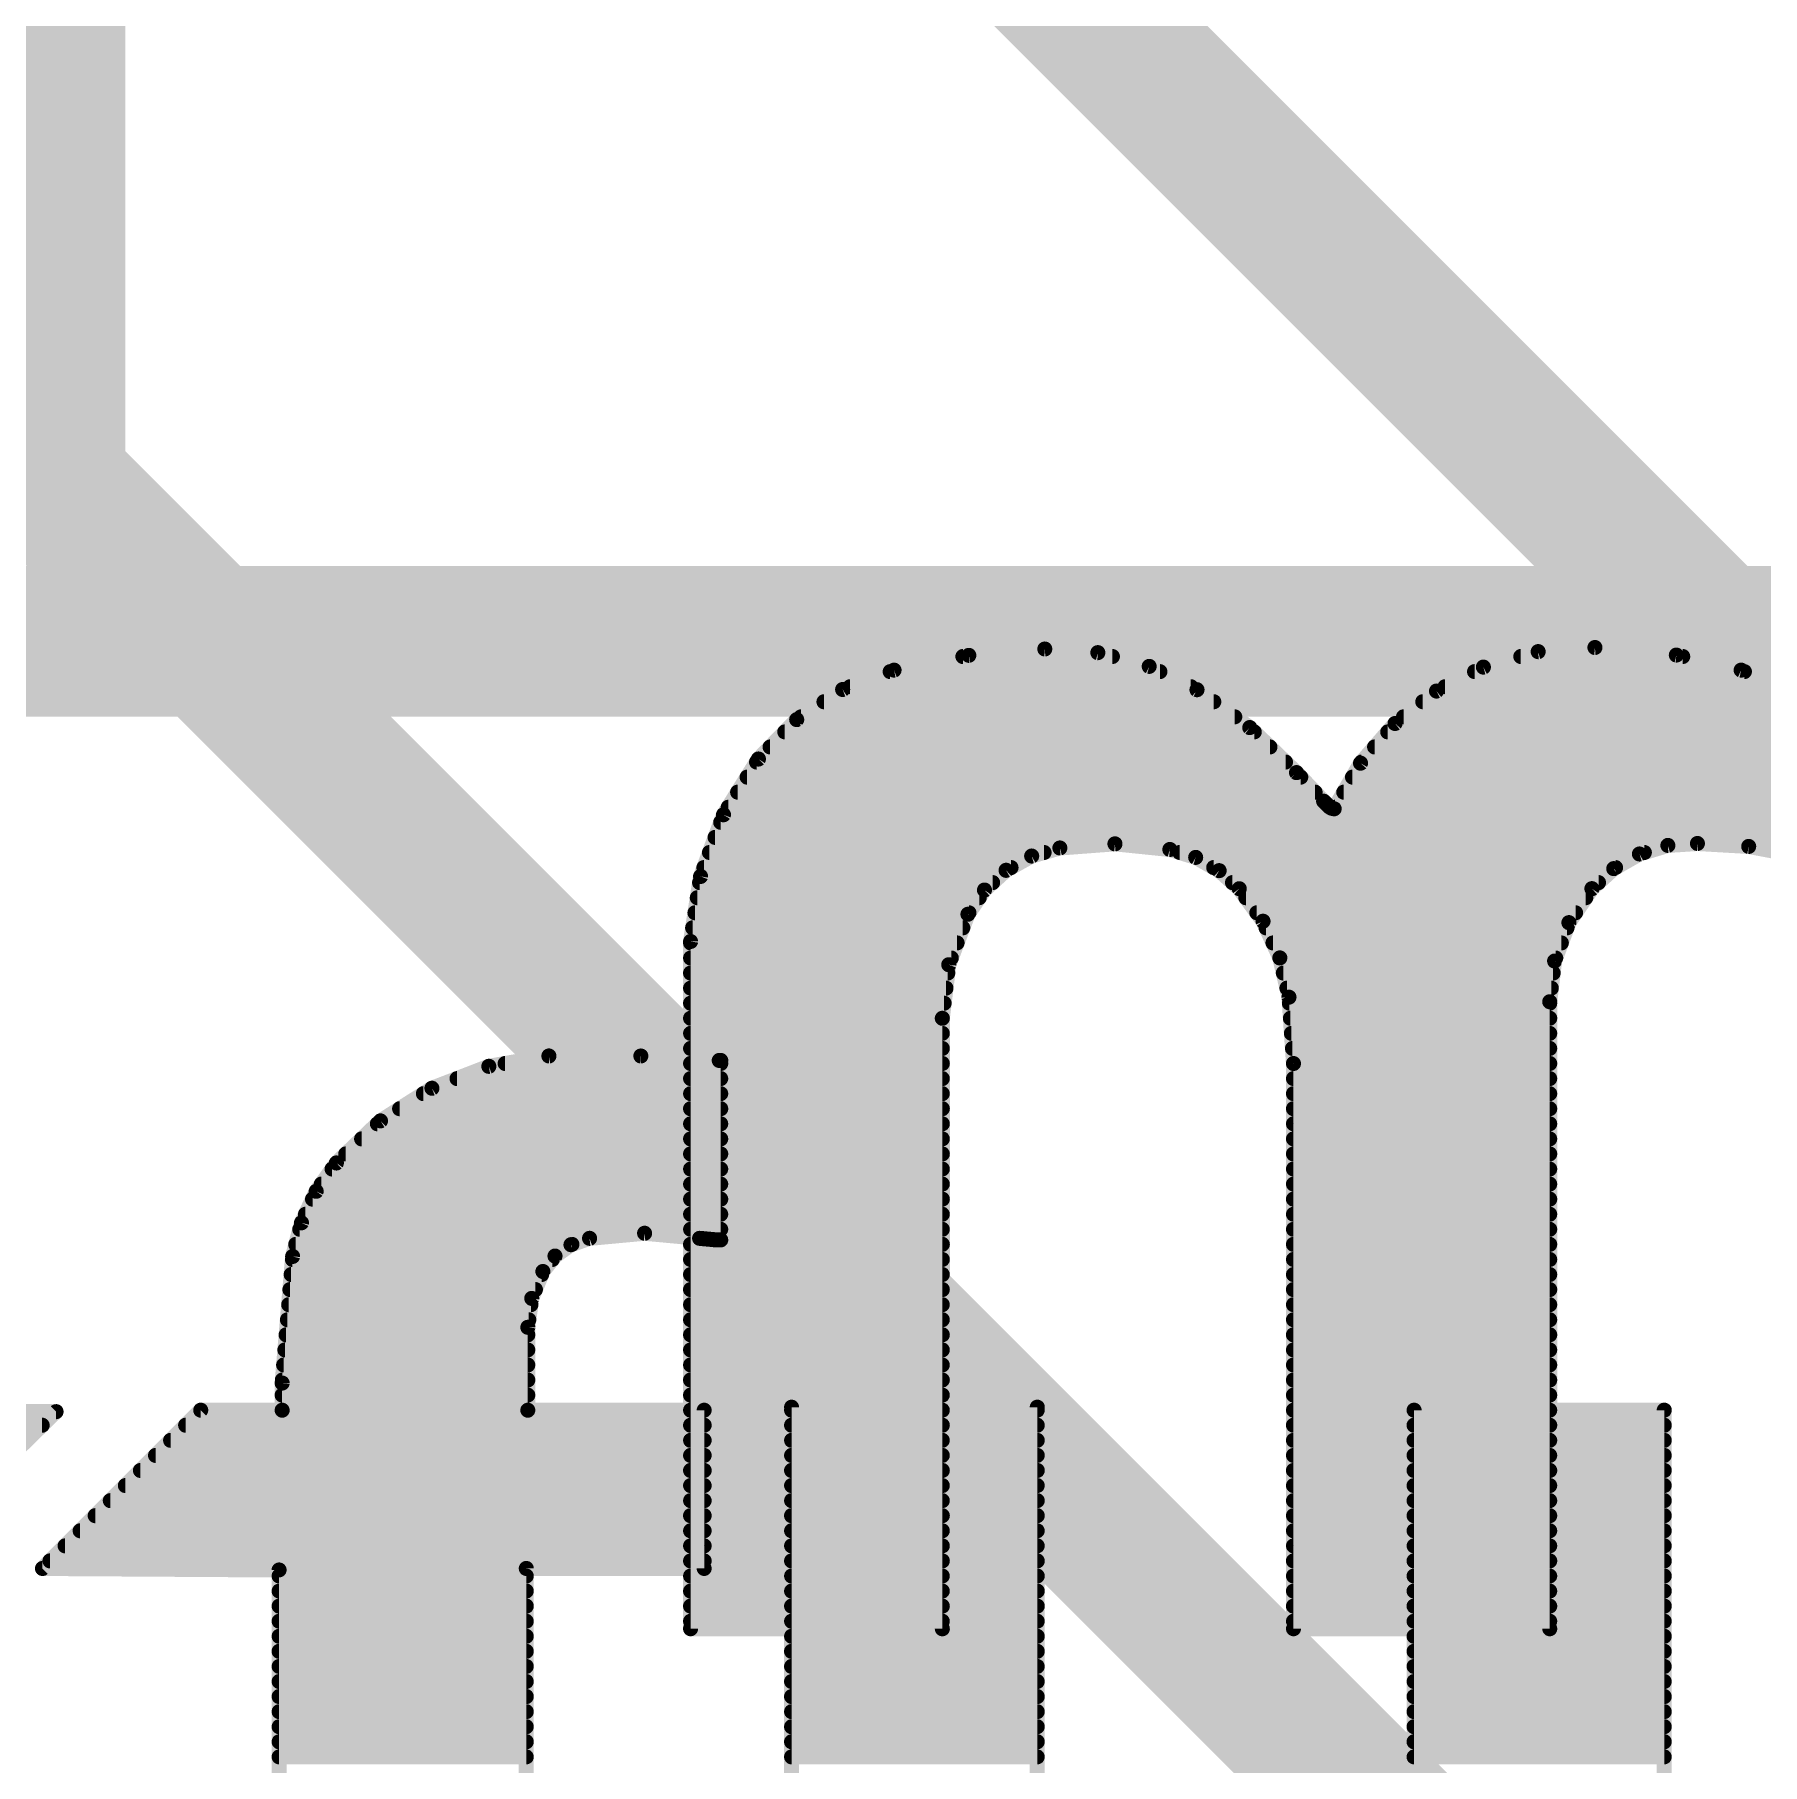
# Model space of a CAD drawing. Extents: x -5.1 to 50.9, y -12.7 to 61.1.
# Drawn here: x 13.69 to 16.602, y 33.668 to 36.583 of the extents above; entities that cross this region are included whole.
import ezdxf

# ---------------------------------------------------------------- set-up
doc = ezdxf.new("R2010")
doc.units = 0
for name, color, linetype in [('1', 12, 'CONTINUOUS'), ('16', 132, 'CONTINUOUS'), ('21', 53, 'CONTINUOUS'), ('22', 53, 'CONTINUOUS')]:
    doc.layers.add(name, color=color, linetype=linetype)

msp = doc.modelspace()

# ---------------------------------------------------------------- linework, layer by layer
at = {"layer": '1', "const_width": 0.254}
msp.add_lwpolyline([(7.588, 35.56), (29.21, 35.56)], dxfattribs=at)
at = {"layer": '16', "const_width": 0.254}
for points in [[(13.716, 35.828), (13.716, 43.815)], [(14.224, 37.86), (22.86, 29.224)], [(20.32, 29.224), (13.716, 35.828)]]:
    msp.add_lwpolyline(points, dxfattribs=at)
at = {"layer": '16', "const_width": 0.127}
for points in [[(13.7609, 35.8729, 1), (13.6711, 35.7831)], [(13.6525, 35.828, 1), (13.7795, 35.828)]]:
    msp.add_lwpolyline(points, format="xyb", dxfattribs=at)
at = {"layer": '21', "const_width": 0.0254}
for points in [[(14.4555, 34.8441), (14.5567, 34.8615)], [(14.5567, 34.8615), (14.7117, 34.8615)], [(14.7117, 34.8615), (14.8438, 34.8539)], [(14.8438, 34.8539), (14.8463, 34.8539)], [(14.8463, 34.8539), (14.8463, 34.5516)], [(14.3596, 34.8071), (14.4555, 34.8441)], [(14.4019, 34.8234), (14.8463, 34.8234)], [(14.483, 34.8488), (14.8463, 34.8488)], [(14.2729, 34.7521), (14.3596, 34.8071)], [(14.3452, 34.798), (14.8463, 34.798)], [(14.3052, 34.7726), (14.8463, 34.7726)], [(14.1986, 34.6812), (14.2729, 34.7521)], [(14.2677, 34.7472), (14.8463, 34.7472)], [(14.2411, 34.7218), (14.8463, 34.7218)], [(14.1646, 34.6335), (14.1986, 34.6812)], [(14.2145, 34.6964), (14.8463, 34.6964)], [(14.1913, 34.671), (14.8463, 34.671)], [(14.1397, 34.5804), (14.1646, 34.6335)], [(14.1584, 34.6202), (14.8463, 34.6202)], [(14.1732, 34.6456), (14.8463, 34.6456)], [(14.1465, 34.5948), (14.8463, 34.5948)], [(14.1249, 34.5237), (14.1397, 34.5804)], [(14.1369, 34.5694), (14.8463, 34.5694)], [(14.718, 34.5628), (14.6253, 34.5542)], [(14.8107, 34.5542), (14.718, 34.5628)], [(14.1302, 34.544), (14.5955, 34.544)], [(14.594, 34.5435), (14.567, 34.5243)], [(14.6253, 34.5542), (14.594, 34.5435)], [(14.8387, 34.5516), (14.8107, 34.5542)], [(14.8463, 34.5516), (14.8387, 34.5516)], [(14.1072, 34.3103), (14.1249, 34.5237)], [(14.1245, 34.5186), (14.5625, 34.5186)], [(14.567, 34.5243), (14.5466, 34.4983)], [(14.1224, 34.4932), (14.5445, 34.4932)], [(14.5466, 34.4983), (14.5278, 34.4529)], [(14.1182, 34.4424), (14.5264, 34.4424)], [(14.1203, 34.4678), (14.534, 34.4678)], [(14.5278, 34.4529), (14.5212, 34.4043)], [(14.1161, 34.417), (14.5229, 34.417)], [(14.1139, 34.3916), (14.5212, 34.3916)], [(14.5212, 34.4043), (14.5212, 34.2646)], [(14.1118, 34.3662), (14.5212, 34.3662)], [(14.1097, 34.3408), (14.5212, 34.3408)], [(14.1072, 34.2646), (14.1072, 34.3103)], [(14.1076, 34.3154), (14.5212, 34.3154)], [(14.1072, 34.29), (14.5212, 34.29)], [(14.9657, 34.2697), (14.9657, 33.1902)], [(15.3797, 34.2697), (14.9657, 34.2697)], [(15.3797, 33.2689), (15.3797, 34.2697)], [(13.7262, 34.2621), (13.1496, 33.6982)], [(13.2359, 34.2392), (13.7028, 34.2392)], [(13.2588, 34.2621), (13.7262, 34.2621)], [(13.7033, 33.9979), (13.97, 34.2646)], [(13.9446, 34.2392), (14.8184, 34.2392)], [(13.97, 34.2646), (14.1072, 34.2646)], [(14.1072, 34.2646), (14.5212, 34.2646)], [(14.5212, 34.2646), (14.8184, 34.2646)], [(14.8184, 34.2646), (14.8184, 33.9979)], [(14.9657, 34.2646), (15.3797, 34.2646)], [(14.9657, 34.2392), (15.3797, 34.2392)], [(16.4363, 34.2646), (16.0147, 34.2646)], [(16.0147, 34.2646), (16.0147, 33.434)], [(16.0147, 34.2392), (16.4363, 34.2392)], [(16.4363, 32.7025), (16.4363, 34.2646)], [(13.9192, 34.2138), (14.8184, 34.2138)], [(14.9657, 34.2138), (15.3797, 34.2138)], [(16.0147, 34.2138), (16.4363, 34.2138)], [(13.8938, 34.1884), (14.8184, 34.1884)], [(14.9657, 34.1884), (15.3797, 34.1884)], [(16.0147, 34.1884), (16.4363, 34.1884)], [(13.8684, 34.163), (14.8184, 34.163)], [(14.9657, 34.163), (15.3797, 34.163)], [(16.0147, 34.163), (16.4363, 34.163)], [(13.843, 34.1376), (14.8184, 34.1376)], [(14.9657, 34.1376), (15.3797, 34.1376)], [(16.0147, 34.1376), (16.4363, 34.1376)], [(13.8176, 34.1122), (14.8184, 34.1122)], [(14.9657, 34.1122), (15.3797, 34.1122)], [(16.0147, 34.1122), (16.4363, 34.1122)], [(13.7922, 34.0868), (14.8184, 34.0868)], [(14.9657, 34.0868), (15.3797, 34.0868)], [(16.0147, 34.0868), (16.4363, 34.0868)], [(13.7414, 34.036), (14.8184, 34.036)], [(13.7668, 34.0614), (14.8184, 34.0614)], [(14.9657, 34.0614), (15.3797, 34.0614)], [(14.9657, 34.036), (15.3797, 34.036)], [(16.0147, 34.0614), (16.4363, 34.0614)], [(16.0147, 34.036), (16.4363, 34.036)], [(13.716, 34.0106), (14.8184, 34.0106)], [(14.9657, 34.0106), (15.3797, 34.0106)], [(16.0147, 34.0106), (16.4363, 34.0106)], [(14.1021, 33.9954), (13.7033, 33.9979)], [(14.1021, 32.6949), (14.1021, 33.9954)], [(14.1021, 33.9852), (14.5186, 33.9852)], [(14.8184, 33.9979), (14.5186, 33.9979)], [(14.5186, 33.9979), (14.5186, 32.6949)], [(14.9657, 33.9852), (15.3797, 33.9852)], [(16.0147, 33.9852), (16.4363, 33.9852)], [(14.1021, 33.9598), (14.5186, 33.9598)], [(14.9657, 33.9598), (15.3797, 33.9598)], [(16.0147, 33.9598), (16.4363, 33.9598)], [(14.1021, 33.9344), (14.5186, 33.9344)], [(14.9657, 33.9344), (15.3797, 33.9344)], [(16.0147, 33.9344), (16.4363, 33.9344)], [(14.1021, 33.909), (14.5186, 33.909)], [(14.9657, 33.909), (15.3797, 33.909)], [(16.0147, 33.909), (16.4363, 33.909)], [(14.1021, 33.8836), (14.5186, 33.8836)], [(14.9657, 33.8836), (15.3797, 33.8836)], [(16.0147, 33.8836), (16.4363, 33.8836)], [(14.1021, 33.8582), (14.5186, 33.8582)], [(14.1021, 33.8328), (14.5186, 33.8328)], [(14.9657, 33.8582), (15.3797, 33.8582)], [(14.9657, 33.8328), (15.3797, 33.8328)], [(16.0147, 33.8582), (16.4363, 33.8582)], [(16.0147, 33.8328), (16.4363, 33.8328)], [(14.1021, 33.8074), (14.5186, 33.8074)], [(14.9657, 33.8074), (15.3797, 33.8074)], [(16.0147, 33.8074), (16.4363, 33.8074)], [(14.1021, 33.782), (14.5186, 33.782)], [(14.9657, 33.782), (15.3797, 33.782)], [(16.0147, 33.782), (16.4363, 33.782)], [(14.1021, 33.7566), (14.5186, 33.7566)], [(14.9657, 33.7566), (15.3797, 33.7566)], [(16.0147, 33.7566), (16.4363, 33.7566)], [(14.1021, 33.7312), (14.5186, 33.7312)], [(14.9657, 33.7312), (15.3797, 33.7312)], [(16.0147, 33.7312), (16.4363, 33.7312)], [(14.1021, 33.7058), (14.5186, 33.7058)], [(14.9657, 33.7058), (15.3797, 33.7058)], [(16.0147, 33.7058), (16.4363, 33.7058)], [(14.1021, 33.6804), (14.5186, 33.6804)], [(14.9657, 33.6804), (15.3797, 33.6804)], [(16.0147, 33.6804), (16.4363, 33.6804)]]:
    msp.add_lwpolyline(points, dxfattribs=at)
at = {"layer": '21', "const_width": 0.0127}
for points in [[(14.5567, 34.8678, 1), (14.5567, 34.8552)], [(14.5578, 34.8552, 1), (14.5556, 34.8678)], [(14.7121, 34.8678, 1), (14.7113, 34.8552)], [(14.7117, 34.8552, 1), (14.7117, 34.8678)], [(14.8438, 34.8603, 1), (14.8438, 34.8476)], [(14.8527, 34.8539, 1), (14.84, 34.8539)], [(14.8434, 34.8476, 1), (14.8442, 34.8602)], [(14.8463, 34.8476, 1), (14.8463, 34.8603)], [(14.4019, 34.8297, 1), (14.4019, 34.8171)], [(14.4544, 34.8503, 1), (14.4566, 34.8378)], [(14.4578, 34.8381, 1), (14.4532, 34.85)], [(14.483, 34.8552, 1), (14.483, 34.8425)], [(14.8463, 34.8425, 1), (14.8463, 34.8552)], [(14.8463, 34.8171, 1), (14.8463, 34.8297)], [(14.3452, 34.8043, 1), (14.3452, 34.7917)], [(14.3574, 34.8131, 1), (14.3619, 34.8012)], [(14.363, 34.8018, 1), (14.3562, 34.8125)], [(14.8463, 34.7917, 1), (14.8463, 34.8043)], [(14.3052, 34.779, 1), (14.3052, 34.7663)], [(14.8463, 34.7663, 1), (14.8463, 34.779)], [(14.2677, 34.7535, 1), (14.2677, 34.7409)], [(14.2695, 34.7575, 1), (14.2763, 34.7468)], [(14.2773, 34.7475, 1), (14.2685, 34.7567)], [(14.8463, 34.7409, 1), (14.8463, 34.7535)], [(14.2411, 34.7281, 1), (14.2411, 34.7155)], [(14.8463, 34.7155, 1), (14.8463, 34.7281)], [(14.1942, 34.6858, 1), (14.203, 34.6766)], [(14.2038, 34.6775, 1), (14.1934, 34.6849)], [(14.2145, 34.7028, 1), (14.2145, 34.6901)], [(14.8463, 34.6901, 1), (14.8463, 34.7028)], [(14.1913, 34.6773, 1), (14.1913, 34.6647)], [(14.8463, 34.6647, 1), (14.8463, 34.6773)], [(14.1584, 34.6266, 1), (14.1584, 34.6139)], [(14.1594, 34.6372, 1), (14.1698, 34.6298)], [(14.1703, 34.6308, 1), (14.1588, 34.6362)], [(14.1732, 34.6519, 1), (14.1732, 34.6393)], [(14.8463, 34.6393, 1), (14.8463, 34.6519)], [(14.8463, 34.6139, 1), (14.8463, 34.6266)], [(14.1465, 34.6011, 1), (14.1465, 34.5885)], [(14.8463, 34.5885, 1), (14.8463, 34.6011)], [(14.1369, 34.5757, 1), (14.1369, 34.5631)], [(14.134, 34.5831, 1), (14.1455, 34.5777)], [(14.1459, 34.5788, 1), (14.1336, 34.582)], [(14.7186, 34.5691, 1), (14.7174, 34.5565)], [(14.7186, 34.5565, 1), (14.7174, 34.5691)], [(14.8463, 34.5631, 1), (14.8463, 34.5757)], [(14.1302, 34.5504, 1), (14.1302, 34.5377)], [(14.5919, 34.5495, 1), (14.596, 34.5375)], [(14.5977, 34.5383, 1), (14.5903, 34.5487)], [(14.5955, 34.5377, 1), (14.5955, 34.5504)], [(14.6247, 34.5605, 1), (14.6259, 34.5479)], [(14.6274, 34.5482, 1), (14.6232, 34.5602)], [(14.8113, 34.5605, 1), (14.8101, 34.5479)], [(14.8101, 34.5479, 1), (14.8113, 34.5605)], [(14.8387, 34.5579, 1), (14.8387, 34.5453)], [(14.8381, 34.5453, 1), (14.8393, 34.5579)], [(14.84, 34.5516, 1), (14.8527, 34.5516)], [(14.8463, 34.5453, 1), (14.8463, 34.5579)], [(14.1245, 34.5249, 1), (14.1245, 34.5123)], [(14.1188, 34.5253, 1), (14.131, 34.5221)], [(14.1312, 34.5232, 1), (14.1186, 34.5242)], [(14.5633, 34.5295, 1), (14.5707, 34.5192)], [(14.572, 34.5204, 1), (14.562, 34.5283)], [(14.5625, 34.5123, 1), (14.5625, 34.5249)], [(14.1224, 34.4995, 1), (14.1224, 34.4869)], [(14.5416, 34.5022, 1), (14.5516, 34.4944)], [(14.5525, 34.4959, 1), (14.5407, 34.5007)], [(14.5445, 34.4869, 1), (14.5445, 34.4995)], [(14.1182, 34.4487, 1), (14.1182, 34.4361)], [(14.1203, 34.4742, 1), (14.1203, 34.4615)], [(14.5341, 34.4521, 1), (14.5215, 34.4538)], [(14.522, 34.4554, 1), (14.5337, 34.4505)], [(14.5264, 34.4361, 1), (14.5264, 34.4487)], [(14.534, 34.4615, 1), (14.534, 34.4742)], [(14.1161, 34.4233, 1), (14.1161, 34.4107)], [(14.5229, 34.4107, 1), (14.5229, 34.4233)], [(14.1139, 34.398, 1), (14.1139, 34.3853)], [(14.5149, 34.4052, 1), (14.5275, 34.4034)], [(14.5275, 34.4043, 1), (14.5149, 34.4043)], [(14.5212, 34.3853, 1), (14.5212, 34.398)], [(14.1118, 34.3725, 1), (14.1118, 34.3599)], [(14.5212, 34.3599, 1), (14.5212, 34.3725)], [(14.1097, 34.3471, 1), (14.1097, 34.3345)], [(14.5212, 34.3345, 1), (14.5212, 34.3471)], [(14.1136, 34.3103, 1), (14.1009, 34.3103)], [(14.1009, 34.3108, 1), (14.1135, 34.3098)], [(14.1076, 34.3218, 1), (14.1076, 34.3091)], [(14.5212, 34.3091, 1), (14.5212, 34.3218)], [(14.1072, 34.2963, 1), (14.1072, 34.2837)], [(14.5212, 34.2837, 1), (14.5212, 34.2963)], [(14.9657, 34.276, 1), (14.9657, 34.2634)], [(14.972, 34.2697, 1), (14.9594, 34.2697)], [(15.3861, 34.2697, 1), (15.3734, 34.2697)], [(15.3797, 34.2634, 1), (15.3797, 34.276)], [(13.7028, 34.2329, 1), (13.7028, 34.2456)], [(13.7306, 34.2576, 1), (13.7218, 34.2666)], [(13.7262, 34.2558, 1), (13.7262, 34.2685)], [(13.9446, 34.2456, 1), (13.9446, 34.2329)], [(13.97, 34.2709, 1), (13.97, 34.2583)], [(13.9745, 34.2601, 1), (13.9655, 34.2691)], [(14.1009, 34.2646, 1), (14.1136, 34.2646)], [(14.1072, 34.2709, 1), (14.1072, 34.2583)], [(14.1072, 34.2583, 1), (14.1072, 34.2709)], [(14.5212, 34.2709, 1), (14.5212, 34.2583)], [(14.5149, 34.2646, 1), (14.5275, 34.2646)], [(14.5212, 34.2583, 1), (14.5212, 34.2709)], [(14.8247, 34.2646, 1), (14.8121, 34.2646)], [(14.8184, 34.2583, 1), (14.8184, 34.2709)], [(14.8184, 34.2329, 1), (14.8184, 34.2456)], [(14.9657, 34.2456, 1), (14.9657, 34.2329)], [(14.9657, 34.2709, 1), (14.9657, 34.2583)], [(15.3797, 34.2583, 1), (15.3797, 34.2709)], [(15.3797, 34.2329, 1), (15.3797, 34.2456)], [(16.0147, 34.2456, 1), (16.0147, 34.2329)], [(16.0211, 34.2646, 1), (16.0084, 34.2646)], [(16.0147, 34.2709, 1), (16.0147, 34.2583)], [(16.4427, 34.2646, 1), (16.4299, 34.2646)], [(16.4363, 34.2583, 1), (16.4363, 34.2709)], [(16.4363, 34.2329, 1), (16.4363, 34.2456)], [(13.9192, 34.2201, 1), (13.9192, 34.2075)], [(14.8184, 34.2075, 1), (14.8184, 34.2201)], [(14.9657, 34.2201, 1), (14.9657, 34.2075)], [(15.3797, 34.2075, 1), (15.3797, 34.2201)], [(16.0147, 34.2201, 1), (16.0147, 34.2075)], [(16.4363, 34.2075, 1), (16.4363, 34.2201)], [(13.8938, 34.1947, 1), (13.8938, 34.1821)], [(14.8184, 34.1821, 1), (14.8184, 34.1947)], [(14.9657, 34.1947, 1), (14.9657, 34.1821)], [(15.3797, 34.1821, 1), (15.3797, 34.1947)], [(16.0147, 34.1947, 1), (16.0147, 34.1821)], [(16.4363, 34.1821, 1), (16.4363, 34.1947)], [(13.8684, 34.1694, 1), (13.8684, 34.1567)], [(14.8184, 34.1567, 1), (14.8184, 34.1694)], [(14.9657, 34.1694, 1), (14.9657, 34.1567)], [(15.3797, 34.1567, 1), (15.3797, 34.1694)], [(16.0147, 34.1694, 1), (16.0147, 34.1567)], [(16.4363, 34.1567, 1), (16.4363, 34.1694)], [(13.843, 34.1439, 1), (13.843, 34.1313)], [(14.8184, 34.1313, 1), (14.8184, 34.1439)], [(14.9657, 34.1439, 1), (14.9657, 34.1313)], [(15.3797, 34.1313, 1), (15.3797, 34.1439)], [(16.0147, 34.1439, 1), (16.0147, 34.1313)], [(16.4363, 34.1313, 1), (16.4363, 34.1439)], [(13.8176, 34.1185, 1), (13.8176, 34.1059)], [(14.8184, 34.1059, 1), (14.8184, 34.1185)], [(14.9657, 34.1185, 1), (14.9657, 34.1059)], [(15.3797, 34.1059, 1), (15.3797, 34.1185)], [(16.0147, 34.1185, 1), (16.0147, 34.1059)], [(16.4363, 34.1059, 1), (16.4363, 34.1185)], [(13.7922, 34.0932, 1), (13.7922, 34.0805)], [(14.8184, 34.0805, 1), (14.8184, 34.0932)], [(14.9657, 34.0932, 1), (14.9657, 34.0805)], [(15.3797, 34.0805, 1), (15.3797, 34.0932)], [(16.0147, 34.0932, 1), (16.0147, 34.0805)], [(16.4363, 34.0805, 1), (16.4363, 34.0932)], [(13.7414, 34.0423, 1), (13.7414, 34.0297)], [(13.7668, 34.0677, 1), (13.7668, 34.0551)], [(14.8184, 34.0551, 1), (14.8184, 34.0677)], [(14.8184, 34.0297, 1), (14.8184, 34.0423)], [(14.9657, 34.0677, 1), (14.9657, 34.0551)], [(14.9657, 34.0423, 1), (14.9657, 34.0297)], [(15.3797, 34.0551, 1), (15.3797, 34.0677)], [(15.3797, 34.0297, 1), (15.3797, 34.0423)], [(16.0147, 34.0677, 1), (16.0147, 34.0551)], [(16.0147, 34.0423, 1), (16.0147, 34.0297)], [(16.4363, 34.0551, 1), (16.4363, 34.0677)], [(16.4363, 34.0297, 1), (16.4363, 34.0423)], [(13.716, 34.017, 1), (13.716, 34.0043)], [(14.8184, 34.0043, 1), (14.8184, 34.017)], [(14.9657, 34.017, 1), (14.9657, 34.0043)], [(15.3797, 34.0043, 1), (15.3797, 34.017)], [(16.0147, 34.017, 1), (16.0147, 34.0043)], [(16.4363, 34.0043, 1), (16.4363, 34.017)], [(13.6988, 34.0024, 1), (13.7078, 33.9934)], [(13.7033, 34.0042, 1), (13.7033, 33.9916)], [(14.1084, 33.9954, 1), (14.0958, 33.9954)], [(14.1021, 33.9915, 1), (14.1021, 33.9789)], [(14.1021, 33.9891, 1), (14.1021, 34.0017)], [(14.525, 33.9979, 1), (14.5123, 33.9979)], [(14.5186, 34.0042, 1), (14.5186, 33.9916)], [(14.5186, 33.9789, 1), (14.5186, 33.9915)], [(14.8121, 33.9979, 1), (14.8247, 33.9979)], [(14.8184, 33.9916, 1), (14.8184, 34.0042)], [(14.9657, 33.9915, 1), (14.9657, 33.9789)], [(15.3797, 33.9789, 1), (15.3797, 33.9915)], [(16.0147, 33.9915, 1), (16.0147, 33.9789)], [(16.4363, 33.9789, 1), (16.4363, 33.9915)], [(14.1021, 33.9661, 1), (14.1021, 33.9535)], [(14.5186, 33.9535, 1), (14.5186, 33.9661)], [(14.9657, 33.9661, 1), (14.9657, 33.9535)], [(15.3797, 33.9535, 1), (15.3797, 33.9661)], [(16.0147, 33.9661, 1), (16.0147, 33.9535)], [(16.4363, 33.9535, 1), (16.4363, 33.9661)], [(14.1021, 33.9408, 1), (14.1021, 33.9281)], [(14.5186, 33.9281, 1), (14.5186, 33.9408)], [(14.9657, 33.9408, 1), (14.9657, 33.9281)], [(15.3797, 33.9281, 1), (15.3797, 33.9408)], [(16.0147, 33.9408, 1), (16.0147, 33.9281)], [(16.4363, 33.9281, 1), (16.4363, 33.9408)], [(14.1021, 33.9153, 1), (14.1021, 33.9027)], [(14.5186, 33.9027, 1), (14.5186, 33.9153)], [(14.9657, 33.9153, 1), (14.9657, 33.9027)], [(15.3797, 33.9027, 1), (15.3797, 33.9153)], [(16.0147, 33.9153, 1), (16.0147, 33.9027)], [(16.4363, 33.9027, 1), (16.4363, 33.9153)], [(14.1021, 33.8899, 1), (14.1021, 33.8773)], [(14.5186, 33.8773, 1), (14.5186, 33.8899)], [(14.9657, 33.8899, 1), (14.9657, 33.8773)], [(15.3797, 33.8773, 1), (15.3797, 33.8899)], [(16.0147, 33.8899, 1), (16.0147, 33.8773)], [(16.4363, 33.8773, 1), (16.4363, 33.8899)], [(14.1021, 33.8646, 1), (14.1021, 33.8519)], [(14.1021, 33.8391, 1), (14.1021, 33.8265)], [(14.5186, 33.8519, 1), (14.5186, 33.8646)], [(14.5186, 33.8265, 1), (14.5186, 33.8391)], [(14.9657, 33.8646, 1), (14.9657, 33.8519)], [(14.9657, 33.8391, 1), (14.9657, 33.8265)], [(15.3797, 33.8519, 1), (15.3797, 33.8646)], [(15.3797, 33.8265, 1), (15.3797, 33.8391)], [(16.0147, 33.8646, 1), (16.0147, 33.8519)], [(16.0147, 33.8391, 1), (16.0147, 33.8265)], [(16.4363, 33.8519, 1), (16.4363, 33.8646)], [(16.4363, 33.8265, 1), (16.4363, 33.8391)], [(14.1021, 33.8137, 1), (14.1021, 33.8011)], [(14.5186, 33.8011, 1), (14.5186, 33.8137)], [(14.9657, 33.8137, 1), (14.9657, 33.8011)], [(15.3797, 33.8011, 1), (15.3797, 33.8137)], [(16.0147, 33.8137, 1), (16.0147, 33.8011)], [(16.4363, 33.8011, 1), (16.4363, 33.8137)], [(14.1021, 33.7884, 1), (14.1021, 33.7757)], [(14.5186, 33.7757, 1), (14.5186, 33.7884)], [(14.9657, 33.7884, 1), (14.9657, 33.7757)], [(15.3797, 33.7757, 1), (15.3797, 33.7884)], [(16.0147, 33.7884, 1), (16.0147, 33.7757)], [(16.4363, 33.7757, 1), (16.4363, 33.7884)], [(14.1021, 33.7629, 1), (14.1021, 33.7503)], [(14.5186, 33.7503, 1), (14.5186, 33.7629)], [(14.9657, 33.7629, 1), (14.9657, 33.7503)], [(15.3797, 33.7503, 1), (15.3797, 33.7629)], [(16.0147, 33.7629, 1), (16.0147, 33.7503)], [(16.4363, 33.7503, 1), (16.4363, 33.7629)], [(14.1021, 33.7375, 1), (14.1021, 33.7249)], [(14.5186, 33.7249, 1), (14.5186, 33.7375)], [(14.9657, 33.7375, 1), (14.9657, 33.7249)], [(15.3797, 33.7249, 1), (15.3797, 33.7375)], [(16.0147, 33.7375, 1), (16.0147, 33.7249)], [(16.4363, 33.7249, 1), (16.4363, 33.7375)], [(14.1021, 33.7122, 1), (14.1021, 33.6995)], [(14.5186, 33.6995, 1), (14.5186, 33.7122)], [(14.9657, 33.7122, 1), (14.9657, 33.6995)], [(15.3797, 33.6995, 1), (15.3797, 33.7122)], [(16.0147, 33.7122, 1), (16.0147, 33.6995)], [(16.4363, 33.6995, 1), (16.4363, 33.7122)], [(14.1021, 33.6867, 1), (14.1021, 33.6741)], [(14.5186, 33.6741, 1), (14.5186, 33.6867)], [(14.9657, 33.6867, 1), (14.9657, 33.6741)], [(15.3797, 33.6741, 1), (15.3797, 33.6867)], [(16.0147, 33.6867, 1), (16.0147, 33.6741)], [(16.4363, 33.6741, 1), (16.4363, 33.6867)]]:
    msp.add_lwpolyline(points, format="xyb", dxfattribs=at)
at = {"layer": '22', "const_width": 0.0254}
for points in [[(16.3195, 35.5498), (16.2238, 35.5429)], [(16.4567, 35.5371), (16.3195, 35.5498)], [(15.2644, 35.5366), (15.1384, 35.5117)], [(15.2544, 35.5346), (15.5063, 35.5346)], [(15.3924, 35.5473), (15.2644, 35.5366)], [(15.4818, 35.5412), (15.3924, 35.5473)], [(15.5684, 35.518), (15.4818, 35.5412)], [(16.2238, 35.5429), (16.1315, 35.5168)], [(16.1946, 35.5346), (16.4674, 35.5346)], [(16.5659, 35.5117), (16.4567, 35.5371)], [(15.1384, 35.5117), (15.0518, 35.479)], [(15.1318, 35.5092), (15.5864, 35.5092)], [(15.6489, 35.4787), (15.5684, 35.518)], [(16.1315, 35.5168), (16.0525, 35.4765)], [(16.1166, 35.5092), (16.5714, 35.5092)], [(16.6548, 35.4713), (16.5659, 35.5117)], [(15.0518, 35.479), (14.9743, 35.4283)], [(15.0644, 35.4838), (15.6385, 35.4838)], [(15.7378, 35.4149), (15.6489, 35.4787)], [(16.0525, 35.4765), (15.9827, 35.4218)], [(16.0669, 35.4838), (16.6273, 35.4838)], [(14.9815, 35.433), (15.7126, 35.433)], [(15.0203, 35.4584), (15.6772, 35.4584)], [(15.9969, 35.433), (16.7025, 35.433)], [(16.0294, 35.4584), (16.6709, 35.4584)], [(14.9743, 35.4283), (14.9098, 35.3619)], [(14.9542, 35.4076), (15.7454, 35.4076)], [(15.8166, 35.339), (15.7378, 35.4149)], [(15.9827, 35.4218), (15.9245, 35.3549)], [(15.9703, 35.4076), (16.7334, 35.4076)], [(14.9295, 35.3822), (15.7718, 35.3822)], [(15.9482, 35.3822), (16.758, 35.3822)], [(14.9098, 35.3619), (14.851, 35.268)], [(14.9066, 35.3568), (15.7981, 35.3568)], [(15.9245, 35.3549), (15.8801, 35.2781)], [(15.9261, 35.3568), (16.7826, 35.3568)], [(14.8907, 35.3314), (15.8238, 35.3314)], [(15.8623, 35.2908), (15.8166, 35.339)], [(15.9109, 35.3314), (16.8072, 35.3314)], [(14.8748, 35.306), (15.8479, 35.306)], [(15.8714, 35.2817), (15.8623, 35.2908)], [(15.8962, 35.306), (16.8266, 35.306)], [(14.851, 35.268), (14.8123, 35.1641)], [(14.8589, 35.2806), (15.873, 35.2806)], [(15.8754, 35.279), (15.8714, 35.2817)], [(15.8801, 35.2781), (15.8754, 35.279)], [(15.8815, 35.2806), (17.2618, 35.2806)], [(14.8368, 35.2298), (17.2618, 35.2298)], [(14.8462, 35.2552), (17.2618, 35.2552)], [(14.8273, 35.2044), (15.3912, 35.2044)], [(15.3703, 35.1985), (15.4178, 35.212)], [(15.4178, 35.212), (15.5106, 35.219)], [(15.5106, 35.219), (15.6032, 35.2095)], [(15.6032, 35.2095), (15.6467, 35.1962)], [(15.6198, 35.2044), (16.4028, 35.2044)], [(16.3512, 35.1772), (16.3945, 35.2019)], [(16.3945, 35.2019), (16.4424, 35.2163)], [(16.4424, 35.2163), (16.4922, 35.2196)], [(16.4922, 35.2196), (16.5786, 35.2146)], [(16.5786, 35.2146), (16.6249, 35.2059)], [(14.8179, 35.179), (15.3355, 35.179)], [(15.2907, 35.1411), (15.3272, 35.1744)], [(15.3272, 35.1744), (15.3703, 35.1985)], [(15.6467, 35.1962), (15.6863, 35.1738)], [(15.677, 35.179), (16.3543, 35.179)], [(15.6863, 35.1738), (15.7201, 35.1434)], [(16.3144, 35.1434), (16.3512, 35.1772)], [(14.8123, 35.1641), (14.7955, 35.0545)], [(14.8107, 35.1536), (15.3045, 35.1536)], [(15.7087, 35.1536), (16.3255, 35.1536)], [(15.7201, 35.1434), (15.7602, 35.0885)], [(16.2757, 35.0862), (16.3144, 35.1434)], [(14.8068, 35.1282), (15.282, 35.1282)], [(15.2629, 35.1003), (15.2907, 35.1411)], [(15.7312, 35.1282), (16.3041, 35.1282)], [(14.8029, 35.1028), (15.2646, 35.1028)], [(15.2307, 35.0153), (15.2629, 35.1003)], [(15.7497, 35.1028), (16.2869, 35.1028)], [(15.7602, 35.0885), (15.7885, 35.0268)], [(16.2515, 35.0215), (16.2757, 35.0862)], [(14.7955, 35.0545), (14.7955, 33.8963)], [(14.799, 35.0774), (15.2542, 35.0774)], [(15.7653, 35.0774), (16.2724, 35.0774)], [(14.7955, 35.052), (15.2446, 35.052)], [(14.7955, 35.0266), (15.2349, 35.0266)], [(15.7769, 35.052), (16.2629, 35.052)], [(15.7885, 35.0268), (15.8039, 34.9606)], [(15.7885, 35.0266), (16.2534, 35.0266)], [(14.7955, 35.0012), (15.2289, 35.0012)], [(15.2197, 34.925), (15.2307, 35.0153)], [(15.7944, 35.0012), (16.2491, 35.0012)], [(16.2433, 34.9529), (16.2515, 35.0215)], [(14.7955, 34.9758), (15.2259, 34.9758)], [(15.8004, 34.9758), (16.246, 34.9758)], [(14.7955, 34.9504), (15.2228, 34.9504)], [(15.8039, 34.9606), (15.8115, 34.8488)], [(15.8046, 34.9504), (16.2433, 34.9504)], [(16.2433, 33.8963), (16.2433, 34.9529)], [(14.7955, 34.925), (15.2197, 34.925)], [(15.2197, 33.8963), (15.2197, 34.925)], [(15.8063, 34.925), (16.2433, 34.925)], [(14.7955, 34.8996), (15.2197, 34.8996)], [(15.808, 34.8996), (16.2433, 34.8996)], [(14.7955, 34.8742), (15.2197, 34.8742)], [(15.8098, 34.8742), (16.2433, 34.8742)], [(14.7955, 34.8488), (15.2197, 34.8488)], [(14.7955, 34.8234), (15.2197, 34.8234)], [(15.8115, 34.8488), (15.8115, 33.8963)], [(15.8115, 34.8488), (16.2433, 34.8488)], [(15.8115, 34.8234), (16.2433, 34.8234)], [(14.7955, 34.798), (15.2197, 34.798)], [(15.8115, 34.798), (16.2433, 34.798)], [(14.7955, 34.7726), (15.2197, 34.7726)], [(15.8115, 34.7726), (16.2433, 34.7726)], [(14.7955, 34.7472), (15.2197, 34.7472)], [(15.8115, 34.7472), (16.2433, 34.7472)], [(14.7955, 34.7218), (15.2197, 34.7218)], [(15.8115, 34.7218), (16.2433, 34.7218)], [(14.7955, 34.6964), (15.2197, 34.6964)], [(15.8115, 34.6964), (16.2433, 34.6964)], [(14.7955, 34.671), (15.2197, 34.671)], [(15.8115, 34.671), (16.2433, 34.671)], [(14.7955, 34.6456), (15.2197, 34.6456)], [(14.7955, 34.6202), (15.2197, 34.6202)], [(15.8115, 34.6456), (16.2433, 34.6456)], [(15.8115, 34.6202), (16.2433, 34.6202)], [(14.7955, 34.5948), (15.2197, 34.5948)], [(15.8115, 34.5948), (16.2433, 34.5948)], [(14.7955, 34.5694), (15.2197, 34.5694)], [(15.8115, 34.5694), (16.2433, 34.5694)], [(14.7955, 34.544), (15.2197, 34.544)], [(15.8115, 34.544), (16.2433, 34.544)], [(14.7955, 34.5186), (15.2197, 34.5186)], [(15.8115, 34.5186), (16.2433, 34.5186)], [(14.7955, 34.4932), (15.2197, 34.4932)], [(15.8115, 34.4932), (16.2433, 34.4932)], [(14.7955, 34.4678), (15.2197, 34.4678)], [(14.7955, 34.4424), (15.2197, 34.4424)], [(15.8115, 34.4678), (16.2433, 34.4678)], [(15.8115, 34.4424), (16.2433, 34.4424)], [(14.7955, 34.417), (15.2197, 34.417)], [(15.8115, 34.417), (16.2433, 34.417)], [(14.7955, 34.3916), (15.2197, 34.3916)], [(15.8115, 34.3916), (16.2433, 34.3916)], [(14.7955, 34.3662), (15.2197, 34.3662)], [(15.8115, 34.3662), (16.2433, 34.3662)], [(14.7955, 34.3408), (15.2197, 34.3408)], [(15.8115, 34.3408), (16.2433, 34.3408)], [(14.7955, 34.3154), (15.2197, 34.3154)], [(15.8115, 34.3154), (16.2433, 34.3154)], [(14.7955, 34.29), (15.2197, 34.29)], [(15.8115, 34.29), (16.2433, 34.29)], [(14.7955, 34.2646), (15.2197, 34.2646)], [(14.7955, 34.2392), (15.2197, 34.2392)], [(15.8115, 34.2646), (16.2433, 34.2646)], [(15.8115, 34.2392), (16.2433, 34.2392)], [(14.7955, 34.2138), (15.2197, 34.2138)], [(15.8115, 34.2138), (16.2433, 34.2138)], [(14.7955, 34.1884), (15.2197, 34.1884)], [(15.8115, 34.1884), (16.2433, 34.1884)], [(14.7955, 34.163), (15.2197, 34.163)], [(15.8115, 34.163), (16.2433, 34.163)], [(14.7955, 34.1376), (15.2197, 34.1376)], [(15.8115, 34.1376), (16.2433, 34.1376)], [(14.7955, 34.1122), (15.2197, 34.1122)], [(15.8115, 34.1122), (16.2433, 34.1122)], [(14.7955, 34.0868), (15.2197, 34.0868)], [(15.8115, 34.0868), (16.2433, 34.0868)], [(14.7955, 34.0614), (15.2197, 34.0614)], [(14.7955, 34.036), (15.2197, 34.036)], [(15.8115, 34.0614), (16.2433, 34.0614)], [(15.8115, 34.036), (16.2433, 34.036)], [(14.7955, 34.0106), (15.2197, 34.0106)], [(15.8115, 34.0106), (16.2433, 34.0106)], [(14.7955, 33.9852), (15.2197, 33.9852)], [(15.8115, 33.9852), (16.2433, 33.9852)], [(14.7955, 33.9598), (15.2197, 33.9598)], [(15.8115, 33.9598), (16.2433, 33.9598)], [(14.7955, 33.9344), (15.2197, 33.9344)], [(15.8115, 33.9344), (16.2433, 33.9344)], [(14.7955, 33.909), (15.2197, 33.909)], [(14.7955, 33.8963), (15.2197, 33.8963)], [(15.8115, 33.909), (16.2433, 33.909)], [(15.8115, 33.8963), (16.2433, 33.8963)]]:
    msp.add_lwpolyline(points, dxfattribs=at)
at = {"layer": '22', "const_width": 0.0127}
for points in [[(16.3201, 35.5561, 1), (16.3189, 35.5435)], [(16.32, 35.5435, 1), (16.319, 35.5561)], [(15.2544, 35.541, 1), (15.2544, 35.5283)], [(15.2639, 35.5429, 1), (15.2649, 35.5303)], [(15.2656, 35.5304, 1), (15.2632, 35.5428)], [(15.3928, 35.5536, 1), (15.392, 35.541)], [(15.3929, 35.541, 1), (15.3919, 35.5536)], [(15.4834, 35.5473, 1), (15.4802, 35.535)], [(15.4814, 35.5348, 1), (15.4822, 35.5475)], [(15.5063, 35.5283, 1), (15.5063, 35.541)], [(16.1946, 35.541, 1), (16.1946, 35.5283)], [(16.2234, 35.5492, 1), (16.2243, 35.5365)], [(16.2255, 35.5367, 1), (16.2221, 35.549)], [(16.4581, 35.5433, 1), (16.4553, 35.5309)], [(16.4561, 35.5308, 1), (16.4573, 35.5434)], [(16.4674, 35.5283, 1), (16.4674, 35.541)], [(15.1318, 35.5155, 1), (15.1318, 35.5029)], [(15.1372, 35.5179, 1), (15.1396, 35.5055)], [(15.1406, 35.5058, 1), (15.1362, 35.5176)], [(15.5712, 35.5237, 1), (15.5656, 35.5123)], [(15.5667, 35.5119, 1), (15.57, 35.5241)], [(15.5864, 35.5029, 1), (15.5864, 35.5155)], [(16.1166, 35.5155, 1), (16.1166, 35.5029)], [(16.1298, 35.5229, 1), (16.1332, 35.5107)], [(16.1344, 35.5111, 1), (16.1286, 35.5225)], [(16.5685, 35.5175, 1), (16.5633, 35.5059)], [(16.5645, 35.5055, 1), (16.5673, 35.5179)], [(16.5714, 35.5029, 1), (16.5714, 35.5155)], [(15.0495, 35.485, 1), (15.054, 35.4731)], [(15.0552, 35.4737, 1), (15.0483, 35.4844)], [(15.0644, 35.4901, 1), (15.0644, 35.4775)], [(15.6385, 35.4775, 1), (15.6385, 35.4901)], [(15.6526, 35.4839, 1), (15.6452, 35.4735)], [(15.6461, 35.473, 1), (15.6517, 35.4844)], [(16.0496, 35.4821, 1), (16.0554, 35.4708)], [(16.0564, 35.4715, 1), (16.0486, 35.4815)], [(16.0669, 35.4901, 1), (16.0669, 35.4775)], [(14.9815, 35.4393, 1), (14.9815, 35.4267)], [(15.0203, 35.4648, 1), (15.0203, 35.4521)], [(15.6772, 35.4521, 1), (15.6772, 35.4648)], [(15.7126, 35.4267, 1), (15.7126, 35.4393)], [(15.9969, 35.4393, 1), (15.9969, 35.4267)], [(16.0294, 35.4648, 1), (16.0294, 35.4521)], [(14.9542, 35.4139, 1), (14.9542, 35.4013)], [(14.9708, 35.4336, 1), (14.9778, 35.423)], [(14.9789, 35.4239, 1), (14.9698, 35.4327)], [(15.7422, 35.4195, 1), (15.7334, 35.4103)], [(15.7341, 35.4097, 1), (15.7415, 35.4201)], [(15.7454, 35.4013, 1), (15.7454, 35.4139)], [(15.9703, 35.4139, 1), (15.9703, 35.4013)], [(15.9787, 35.4268, 1), (15.9866, 35.4168)], [(15.9874, 35.4177, 1), (15.9779, 35.426)], [(14.9295, 35.3886, 1), (14.9295, 35.3759)], [(15.7718, 35.3759, 1), (15.7718, 35.3886)], [(15.9482, 35.3886, 1), (15.9482, 35.3759)], [(14.9066, 35.3631, 1), (14.9066, 35.3505)], [(14.9052, 35.3663, 1), (14.9144, 35.3575)], [(14.9152, 35.3585, 1), (14.9044, 35.3653)], [(15.7981, 35.3505, 1), (15.7981, 35.3631)], [(15.9197, 35.3591, 1), (15.9293, 35.3507)], [(15.93, 35.3517, 1), (15.919, 35.3581)], [(15.9261, 35.3631, 1), (15.9261, 35.3505)], [(14.8907, 35.3377, 1), (14.8907, 35.3251)], [(15.8212, 35.3434, 1), (15.812, 35.3346)], [(15.8122, 35.3344, 1), (15.821, 35.3436)], [(15.8238, 35.3251, 1), (15.8238, 35.3377)], [(15.9109, 35.3377, 1), (15.9109, 35.3251)], [(14.8748, 35.3124, 1), (14.8748, 35.2997)], [(15.8479, 35.2997, 1), (15.8479, 35.3124)], [(15.8668, 35.2953, 1), (15.8578, 35.2863)], [(15.8577, 35.2864, 1), (15.8669, 35.2952)], [(15.8962, 35.3124, 1), (15.8962, 35.2997)], [(14.8456, 35.2713, 1), (14.8563, 35.2646)], [(14.8569, 35.2657, 1), (14.845, 35.2702)], [(14.8589, 35.2869, 1), (14.8589, 35.2743)], [(15.8749, 35.287, 1), (15.8679, 35.2764)], [(15.8669, 35.2772, 1), (15.8759, 35.2862)], [(15.8766, 35.2853, 1), (15.8742, 35.2728)], [(15.8718, 35.2738, 1), (15.8789, 35.2843)], [(15.873, 35.2743, 1), (15.873, 35.2869)], [(15.8746, 35.2813, 1), (15.8856, 35.2749)], [(15.8815, 35.2869, 1), (15.8815, 35.2743)], [(15.8789, 35.2719, 1), (15.8813, 35.2843)], [(14.8368, 35.2362, 1), (14.8368, 35.2235)], [(14.8462, 35.2615, 1), (14.8462, 35.2489)], [(14.8273, 35.2107, 1), (14.8273, 35.1981)], [(15.3912, 35.1981, 1), (15.3912, 35.2107)], [(15.4173, 35.2183, 1), (15.4183, 35.2057)], [(15.4195, 35.2059, 1), (15.4161, 35.2181)], [(15.5113, 35.2253, 1), (15.51, 35.2126)], [(15.5111, 35.2126, 1), (15.5101, 35.2253)], [(15.6051, 35.2156, 1), (15.6013, 35.2034)], [(15.6026, 35.2032, 1), (15.6038, 35.2158)], [(15.6198, 35.2107, 1), (15.6198, 35.1981)], [(16.3927, 35.208, 1), (16.3964, 35.1958)], [(16.3977, 35.1964, 1), (16.3914, 35.2074)], [(16.4028, 35.1981, 1), (16.4028, 35.2107)], [(16.442, 35.2226, 1), (16.4428, 35.21)], [(16.4442, 35.2102, 1), (16.4405, 35.2224)], [(16.4926, 35.2259, 1), (16.4918, 35.2133)], [(16.4926, 35.2133, 1), (16.4918, 35.2259)], [(16.5798, 35.2208, 1), (16.5774, 35.2084)], [(16.5782, 35.2083, 1), (16.579, 35.2209)], [(14.8179, 35.1853, 1), (14.8179, 35.1727)], [(15.3241, 35.1799, 1), (15.3303, 35.1688)], [(15.3315, 35.1697, 1), (15.3229, 35.1791)], [(15.3355, 35.1727, 1), (15.3355, 35.1853)], [(15.3686, 35.2046, 1), (15.3721, 35.1923)], [(15.3734, 35.1929, 1), (15.3672, 35.204)], [(15.6498, 35.2017, 1), (15.6436, 35.1906)], [(15.6448, 35.1901, 1), (15.6485, 35.2022)], [(15.677, 35.1853, 1), (15.677, 35.1727)], [(15.6905, 35.1785, 1), (15.682, 35.1691)], [(15.6831, 35.1683, 1), (15.6894, 35.1793)], [(16.348, 35.1827, 1), (16.3543, 35.1717)], [(16.3555, 35.1725, 1), (16.3469, 35.1819)], [(16.3543, 35.1727, 1), (16.3543, 35.1853)], [(14.8107, 35.16, 1), (14.8107, 35.1473)], [(14.8064, 35.1663, 1), (14.8183, 35.1618)], [(14.8186, 35.1631, 1), (14.8061, 35.165)], [(15.3045, 35.1473, 1), (15.3045, 35.16)], [(15.7087, 35.16, 1), (15.7087, 35.1473)], [(15.7252, 35.1471, 1), (15.715, 35.1397)], [(15.7159, 35.1387, 1), (15.7243, 35.1481)], [(16.3101, 35.1481, 1), (16.3187, 35.1387)], [(16.3197, 35.1398, 1), (16.3091, 35.147)], [(16.3255, 35.1473, 1), (16.3255, 35.16)], [(14.8068, 35.1345, 1), (14.8068, 35.1219)], [(15.282, 35.1219, 1), (15.282, 35.1345)], [(15.2865, 35.1458, 1), (15.295, 35.1364)], [(15.296, 35.1375, 1), (15.2855, 35.1447)], [(15.7312, 35.1345, 1), (15.7312, 35.1219)], [(16.3041, 35.1219, 1), (16.3041, 35.1345)], [(14.8029, 35.1091, 1), (14.8029, 35.0965)], [(15.2577, 35.1039, 1), (15.2681, 35.0967)], [(15.2688, 35.098, 1), (15.257, 35.1026)], [(15.2646, 35.0965, 1), (15.2646, 35.1091)], [(15.7497, 35.1091, 1), (15.7497, 35.0965)], [(15.7659, 35.0912, 1), (15.7544, 35.0859)], [(15.755, 35.0848, 1), (15.7653, 35.0923)], [(16.2704, 35.0898, 1), (16.2809, 35.0826)], [(16.2816, 35.084, 1), (16.2697, 35.0884)], [(16.2869, 35.0965, 1), (16.2869, 35.1091)], [(14.8018, 35.0545, 1), (14.7892, 35.0545)], [(14.799, 35.0838, 1), (14.799, 35.0711)], [(15.2542, 35.0711, 1), (15.2542, 35.0838)], [(15.7653, 35.0838, 1), (15.7653, 35.0711)], [(16.2724, 35.0711, 1), (16.2724, 35.0838)], [(14.7955, 35.0583, 1), (14.7955, 35.0457)], [(14.7892, 35.0555, 1), (14.8018, 35.0535)], [(14.7955, 35.0329, 1), (14.7955, 35.0203)], [(15.2349, 35.0203, 1), (15.2349, 35.0329)], [(15.2446, 35.0457, 1), (15.2446, 35.0583)], [(15.7769, 35.0583, 1), (15.7769, 35.0457)], [(15.7947, 35.0282, 1), (15.7823, 35.0253)], [(15.7885, 35.0329, 1), (15.7885, 35.0203)], [(16.2534, 35.0203, 1), (16.2534, 35.0329)], [(16.2629, 35.0457, 1), (16.2629, 35.0583)], [(14.7955, 35.0076, 1), (14.7955, 34.9949)], [(15.2247, 35.0175, 1), (15.2366, 35.013)], [(15.237, 35.0145, 1), (15.2243, 35.016)], [(15.2289, 34.9949, 1), (15.2289, 35.0076)], [(15.7827, 35.0241, 1), (15.7942, 35.0294)], [(15.7944, 35.0076, 1), (15.7944, 34.9949)], [(16.2578, 35.0207, 1), (16.2452, 35.0222)], [(16.2456, 35.0237, 1), (16.2575, 35.0193)], [(16.2491, 34.9949, 1), (16.2491, 35.0076)], [(14.7955, 34.9821, 1), (14.7955, 34.9695)], [(15.2259, 34.9695, 1), (15.2259, 34.9821)], [(15.8004, 34.9821, 1), (15.8004, 34.9695)], [(16.246, 34.9695, 1), (16.246, 34.9821)], [(14.7955, 34.9567, 1), (14.7955, 34.9441)], [(15.2228, 34.9441, 1), (15.2228, 34.9567)], [(15.8102, 34.961, 1), (15.7976, 34.9602)], [(15.7977, 34.9592, 1), (15.8101, 34.962)], [(15.8046, 34.9567, 1), (15.8046, 34.9441)], [(16.2497, 34.9529, 1), (16.237, 34.9529)], [(16.237, 34.9537, 1), (16.2496, 34.9521)], [(16.2433, 34.9441, 1), (16.2433, 34.9567)], [(14.7955, 34.9314, 1), (14.7955, 34.9187)], [(15.2134, 34.9258, 1), (15.226, 34.9242)], [(15.2261, 34.925, 1), (15.2134, 34.925)], [(15.2197, 34.9187, 1), (15.2197, 34.9314)], [(15.8063, 34.9314, 1), (15.8063, 34.9187)], [(16.2433, 34.9187, 1), (16.2433, 34.9314)], [(14.7955, 34.9059, 1), (14.7955, 34.8933)], [(15.2197, 34.8933, 1), (15.2197, 34.9059)], [(15.808, 34.9059, 1), (15.808, 34.8933)], [(16.2433, 34.8933, 1), (16.2433, 34.9059)], [(14.7955, 34.8805, 1), (14.7955, 34.8679)], [(15.2197, 34.8679, 1), (15.2197, 34.8805)], [(15.8098, 34.8805, 1), (15.8098, 34.8679)], [(16.2433, 34.8679, 1), (16.2433, 34.8805)], [(14.7955, 34.8552, 1), (14.7955, 34.8425)], [(14.7955, 34.8297, 1), (14.7955, 34.8171)], [(15.2197, 34.8425, 1), (15.2197, 34.8552)], [(15.2197, 34.8171, 1), (15.2197, 34.8297)], [(15.8115, 34.8552, 1), (15.8115, 34.8425)], [(15.8178, 34.8488, 1), (15.8052, 34.8488)], [(15.8052, 34.8484, 1), (15.8178, 34.8492)], [(15.8115, 34.8297, 1), (15.8115, 34.8171)], [(16.2433, 34.8425, 1), (16.2433, 34.8552)], [(16.2433, 34.8171, 1), (16.2433, 34.8297)], [(14.7955, 34.8043, 1), (14.7955, 34.7917)], [(15.2197, 34.7917, 1), (15.2197, 34.8043)], [(15.8115, 34.8043, 1), (15.8115, 34.7917)], [(16.2433, 34.7917, 1), (16.2433, 34.8043)], [(14.7955, 34.779, 1), (14.7955, 34.7663)], [(15.2197, 34.7663, 1), (15.2197, 34.779)], [(15.8115, 34.779, 1), (15.8115, 34.7663)], [(16.2433, 34.7663, 1), (16.2433, 34.779)], [(14.7955, 34.7535, 1), (14.7955, 34.7409)], [(15.2197, 34.7409, 1), (15.2197, 34.7535)], [(15.8115, 34.7535, 1), (15.8115, 34.7409)], [(16.2433, 34.7409, 1), (16.2433, 34.7535)], [(14.7955, 34.7281, 1), (14.7955, 34.7155)], [(15.2197, 34.7155, 1), (15.2197, 34.7281)], [(15.8115, 34.7281, 1), (15.8115, 34.7155)], [(16.2433, 34.7155, 1), (16.2433, 34.7281)], [(14.7955, 34.7028, 1), (14.7955, 34.6901)], [(15.2197, 34.6901, 1), (15.2197, 34.7028)], [(15.8115, 34.7028, 1), (15.8115, 34.6901)], [(16.2433, 34.6901, 1), (16.2433, 34.7028)], [(14.7955, 34.6773, 1), (14.7955, 34.6647)], [(15.2197, 34.6647, 1), (15.2197, 34.6773)], [(15.8115, 34.6773, 1), (15.8115, 34.6647)], [(16.2433, 34.6647, 1), (16.2433, 34.6773)], [(14.7955, 34.6266, 1), (14.7955, 34.6139)], [(14.7955, 34.6519, 1), (14.7955, 34.6393)], [(15.2197, 34.6393, 1), (15.2197, 34.6519)], [(15.2197, 34.6139, 1), (15.2197, 34.6266)], [(15.8115, 34.6266, 1), (15.8115, 34.6139)], [(15.8115, 34.6519, 1), (15.8115, 34.6393)], [(16.2433, 34.6393, 1), (16.2433, 34.6519)], [(16.2433, 34.6139, 1), (16.2433, 34.6266)], [(14.7955, 34.6011, 1), (14.7955, 34.5885)], [(15.2197, 34.5885, 1), (15.2197, 34.6011)], [(15.8115, 34.6011, 1), (15.8115, 34.5885)], [(16.2433, 34.5885, 1), (16.2433, 34.6011)], [(14.7955, 34.5757, 1), (14.7955, 34.5631)], [(15.2197, 34.5631, 1), (15.2197, 34.5757)], [(15.8115, 34.5757, 1), (15.8115, 34.5631)], [(16.2433, 34.5631, 1), (16.2433, 34.5757)], [(14.7955, 34.5504, 1), (14.7955, 34.5377)], [(15.2197, 34.5377, 1), (15.2197, 34.5504)], [(15.8115, 34.5504, 1), (15.8115, 34.5377)], [(16.2433, 34.5377, 1), (16.2433, 34.5504)], [(14.7955, 34.5249, 1), (14.7955, 34.5123)], [(15.2197, 34.5123, 1), (15.2197, 34.5249)], [(15.8115, 34.5249, 1), (15.8115, 34.5123)], [(16.2433, 34.5123, 1), (16.2433, 34.5249)], [(14.7955, 34.4995, 1), (14.7955, 34.4869)], [(15.2197, 34.4869, 1), (15.2197, 34.4995)], [(15.8115, 34.4995, 1), (15.8115, 34.4869)], [(16.2433, 34.4869, 1), (16.2433, 34.4995)], [(14.7955, 34.4742, 1), (14.7955, 34.4615)], [(14.7955, 34.4487, 1), (14.7955, 34.4361)], [(15.2197, 34.4615, 1), (15.2197, 34.4742)], [(15.2197, 34.4361, 1), (15.2197, 34.4487)], [(15.8115, 34.4742, 1), (15.8115, 34.4615)], [(15.8115, 34.4487, 1), (15.8115, 34.4361)], [(16.2433, 34.4615, 1), (16.2433, 34.4742)], [(16.2433, 34.4361, 1), (16.2433, 34.4487)], [(14.7955, 34.4233, 1), (14.7955, 34.4107)], [(15.2197, 34.4107, 1), (15.2197, 34.4233)], [(15.8115, 34.4233, 1), (15.8115, 34.4107)], [(16.2433, 34.4107, 1), (16.2433, 34.4233)], [(14.7955, 34.398, 1), (14.7955, 34.3853)], [(15.2197, 34.3853, 1), (15.2197, 34.398)], [(15.8115, 34.398, 1), (15.8115, 34.3853)], [(16.2433, 34.3853, 1), (16.2433, 34.398)], [(14.7955, 34.3725, 1), (14.7955, 34.3599)], [(15.2197, 34.3599, 1), (15.2197, 34.3725)], [(15.8115, 34.3725, 1), (15.8115, 34.3599)], [(16.2433, 34.3599, 1), (16.2433, 34.3725)], [(14.7955, 34.3471, 1), (14.7955, 34.3345)], [(15.2197, 34.3345, 1), (15.2197, 34.3471)], [(15.8115, 34.3471, 1), (15.8115, 34.3345)], [(16.2433, 34.3345, 1), (16.2433, 34.3471)], [(14.7955, 34.3218, 1), (14.7955, 34.3091)], [(15.2197, 34.3091, 1), (15.2197, 34.3218)], [(15.8115, 34.3218, 1), (15.8115, 34.3091)], [(16.2433, 34.3091, 1), (16.2433, 34.3218)], [(14.7955, 34.2963, 1), (14.7955, 34.2837)], [(15.2197, 34.2837, 1), (15.2197, 34.2963)], [(15.8115, 34.2963, 1), (15.8115, 34.2837)], [(16.2433, 34.2837, 1), (16.2433, 34.2963)], [(14.7955, 34.2456, 1), (14.7955, 34.2329)], [(14.7955, 34.2709, 1), (14.7955, 34.2583)], [(15.2197, 34.2583, 1), (15.2197, 34.2709)], [(15.2197, 34.2329, 1), (15.2197, 34.2456)], [(15.8115, 34.2456, 1), (15.8115, 34.2329)], [(15.8115, 34.2709, 1), (15.8115, 34.2583)], [(16.2433, 34.2583, 1), (16.2433, 34.2709)], [(16.2433, 34.2329, 1), (16.2433, 34.2456)], [(14.7955, 34.2201, 1), (14.7955, 34.2075)], [(15.2197, 34.2075, 1), (15.2197, 34.2201)], [(15.8115, 34.2201, 1), (15.8115, 34.2075)], [(16.2433, 34.2075, 1), (16.2433, 34.2201)], [(14.7955, 34.1947, 1), (14.7955, 34.1821)], [(15.2197, 34.1821, 1), (15.2197, 34.1947)], [(15.8115, 34.1947, 1), (15.8115, 34.1821)], [(16.2433, 34.1821, 1), (16.2433, 34.1947)], [(14.7955, 34.1694, 1), (14.7955, 34.1567)], [(15.2197, 34.1567, 1), (15.2197, 34.1694)], [(15.8115, 34.1694, 1), (15.8115, 34.1567)], [(16.2433, 34.1567, 1), (16.2433, 34.1694)], [(14.7955, 34.1439, 1), (14.7955, 34.1313)], [(15.2197, 34.1313, 1), (15.2197, 34.1439)], [(15.8115, 34.1439, 1), (15.8115, 34.1313)], [(16.2433, 34.1313, 1), (16.2433, 34.1439)], [(14.7955, 34.1185, 1), (14.7955, 34.1059)], [(15.2197, 34.1059, 1), (15.2197, 34.1185)], [(15.8115, 34.1185, 1), (15.8115, 34.1059)], [(16.2433, 34.1059, 1), (16.2433, 34.1185)], [(14.7955, 34.0932, 1), (14.7955, 34.0805)], [(15.2197, 34.0805, 1), (15.2197, 34.0932)], [(15.8115, 34.0932, 1), (15.8115, 34.0805)], [(16.2433, 34.0805, 1), (16.2433, 34.0932)], [(14.7955, 34.0677, 1), (14.7955, 34.0551)], [(14.7955, 34.0423, 1), (14.7955, 34.0297)], [(15.2197, 34.0551, 1), (15.2197, 34.0677)], [(15.2197, 34.0297, 1), (15.2197, 34.0423)], [(15.8115, 34.0677, 1), (15.8115, 34.0551)], [(15.8115, 34.0423, 1), (15.8115, 34.0297)], [(16.2433, 34.0551, 1), (16.2433, 34.0677)], [(16.2433, 34.0297, 1), (16.2433, 34.0423)], [(14.7955, 34.017, 1), (14.7955, 34.0043)], [(15.2197, 34.0043, 1), (15.2197, 34.017)], [(15.8115, 34.017, 1), (15.8115, 34.0043)], [(16.2433, 34.0043, 1), (16.2433, 34.017)], [(14.7955, 33.9915, 1), (14.7955, 33.9789)], [(15.2197, 33.9789, 1), (15.2197, 33.9915)], [(15.8115, 33.9915, 1), (15.8115, 33.9789)], [(16.2433, 33.9789, 1), (16.2433, 33.9915)], [(14.7955, 33.9661, 1), (14.7955, 33.9535)], [(15.2197, 33.9535, 1), (15.2197, 33.9661)], [(15.8115, 33.9661, 1), (15.8115, 33.9535)], [(16.2433, 33.9535, 1), (16.2433, 33.9661)], [(14.7955, 33.9408, 1), (14.7955, 33.9281)], [(15.2197, 33.9281, 1), (15.2197, 33.9408)], [(15.8115, 33.9408, 1), (15.8115, 33.9281)], [(16.2433, 33.9281, 1), (16.2433, 33.9408)], [(14.7955, 33.9027, 1), (14.7955, 33.89)], [(14.7955, 33.9153, 1), (14.7955, 33.9027)], [(14.7892, 33.8963, 1), (14.8018, 33.8963)], [(15.2134, 33.8963, 1), (15.2261, 33.8963)], [(15.2197, 33.9027, 1), (15.2197, 33.9153)], [(15.2197, 33.89, 1), (15.2197, 33.9027)], [(15.8115, 33.9027, 1), (15.8115, 33.89)], [(15.8052, 33.8963, 1), (15.8178, 33.8963)], [(15.8115, 33.9153, 1), (15.8115, 33.9027)], [(16.237, 33.8963, 1), (16.2497, 33.8963)], [(16.2433, 33.9027, 1), (16.2433, 33.9153)], [(16.2433, 33.89, 1), (16.2433, 33.9027)]]:
    msp.add_lwpolyline(points, format="xyb", dxfattribs=at)

doc.saveas('drawing.dxf')
